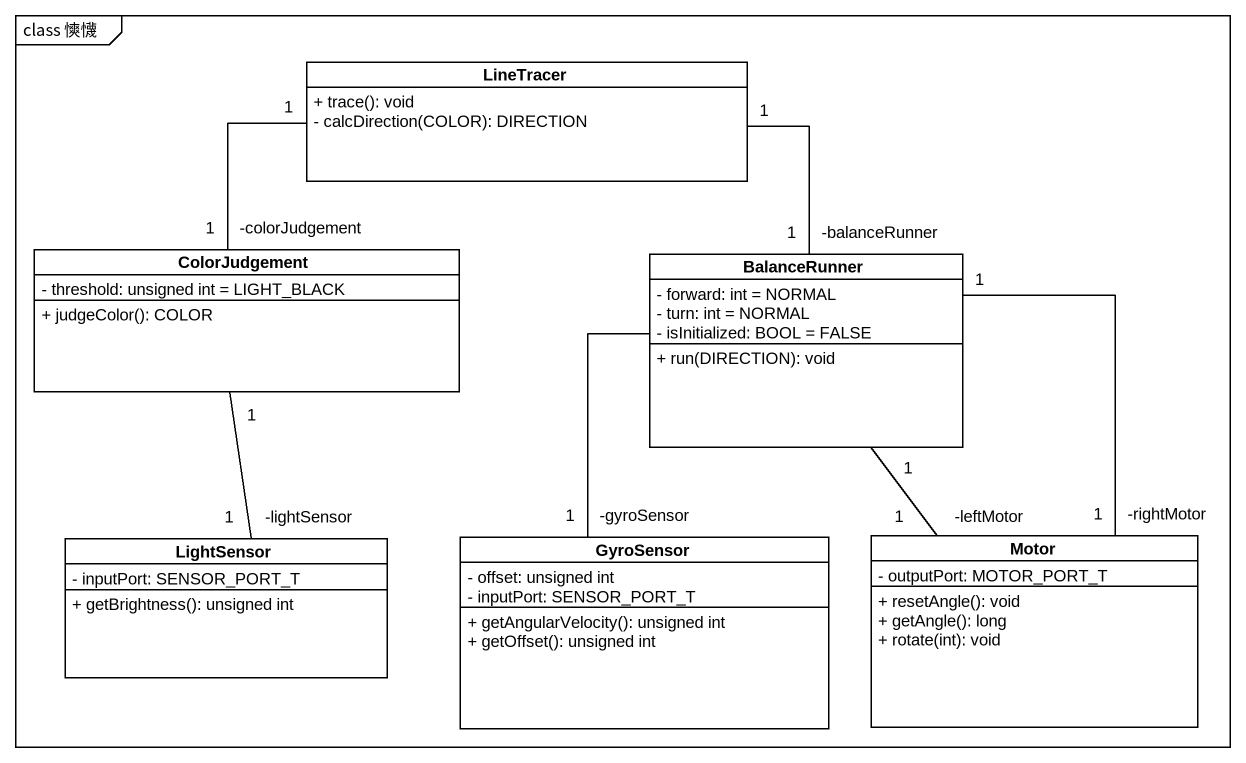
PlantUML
@startuml
mainframe class 慡懱
hide circle
hide empty members
skinparam classAttributeIconSize 0
class LineTracer {
  + trace(): void
  - calcDirection(COLOR): DIRECTION
}
class ColorJudgement {
  - threshold: unsigned int = LIGHT_BLACK
  + judgeColor(): COLOR
}
class BalanceRunner {
  - forward: int = NORMAL
  - turn: int = NORMAL
  - isInitialized: BOOL = FALSE
  + run(DIRECTION): void
}
class LightSensor {
  - inputPort: SENSOR_PORT_T
  + getBrightness(): unsigned int
}
class GyroSensor {
  - offset: unsigned int
  - inputPort: SENSOR_PORT_T
  + getAngularVelocity(): unsigned int
  + getOffset(): unsigned int
}
class Motor {
  - outputPort: MOTOR_PORT_T
  + resetAngle(): void
  + getAngle(): long
  + rotate(int): void
}
LineTracer "1" -- "-colorJudgement\n1" ColorJudgement
LineTracer "1" -- "-balanceRunner\n1" BalanceRunner
ColorJudgement "1" -- "-lightSensor\n1" LightSensor
BalanceRunner -- "-gyroSensor\n1" GyroSensor
BalanceRunner "1" -- "-leftMotor\n1" Motor
BalanceRunner "1" -- "-rightMotor\n1" Motor
@enduml
